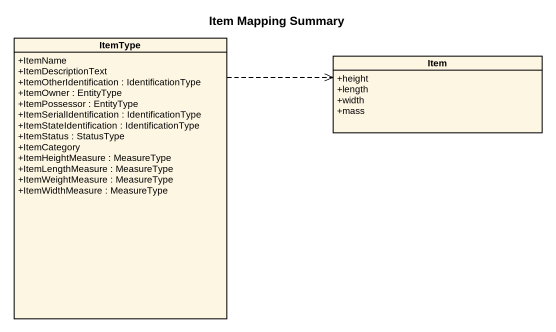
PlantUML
@startuml
title Item Mapping Summary
hide circle
hide empty members
skinparam classAttributeIconSize 0
class ItemType {
  +ItemName
  +ItemDescriptionText
  +ItemOtherIdentification : IdentificationType
  +ItemOwner : EntityType
  +ItemPossessor : EntityType
  +ItemSerialIdentification : IdentificationType
  +ItemStateIdentification : IdentificationType
  +ItemStatus : StatusType
  +ItemCategory
  +ItemHeightMeasure : MeasureType
  +ItemLengthMeasure : MeasureType
  +ItemWeightMeasure : MeasureType
  +ItemWidthMeasure : MeasureType
}
class Item {
  +height
  +length
  +width
  +mass
}
ItemType .right.> Item
@enduml
